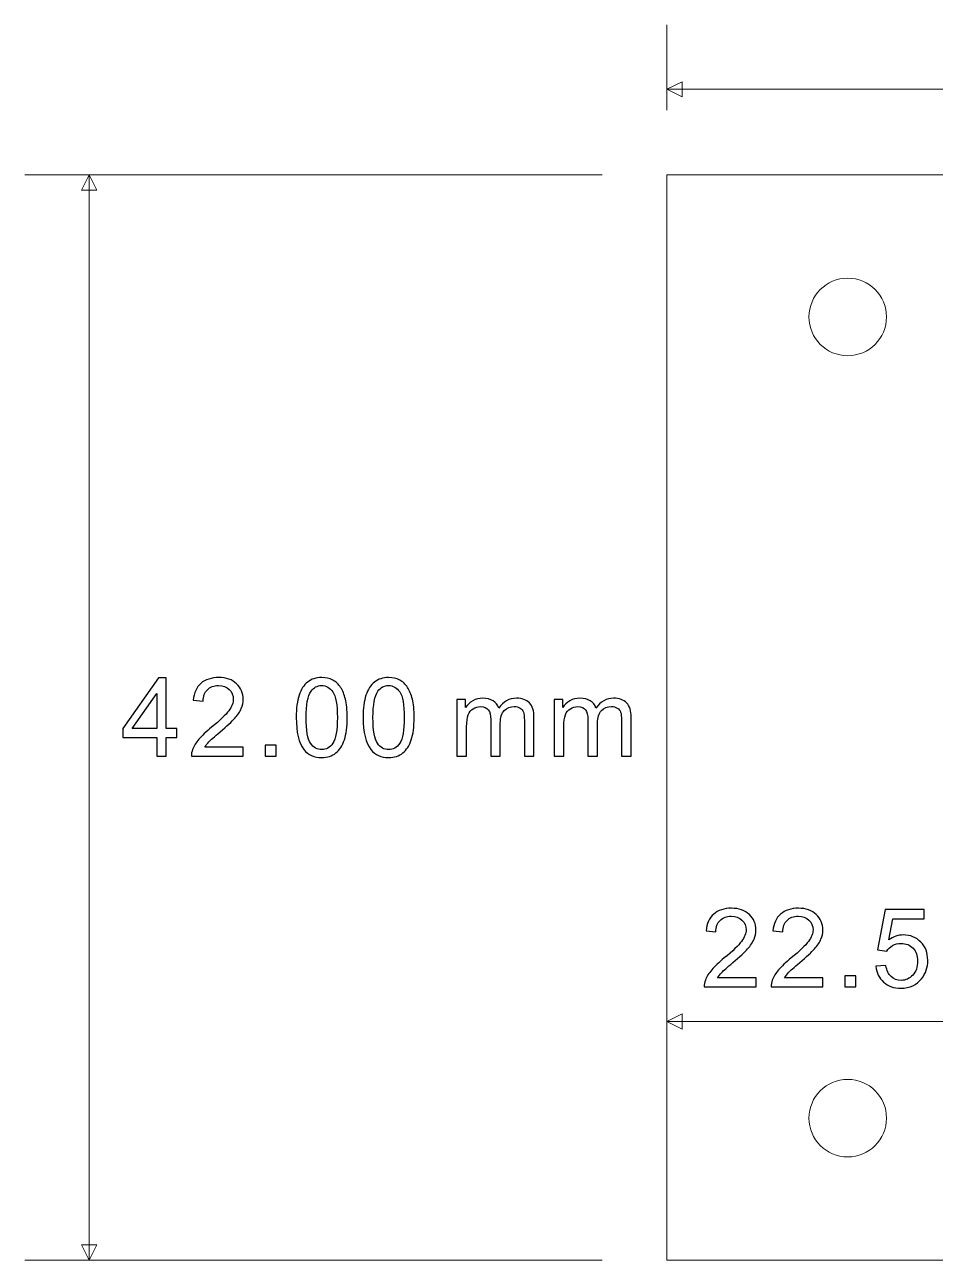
# Model space of a CAD drawing. Header units: millimetres. Extents: x -90 to 51, y -4 to 54.
# Drawn here: x -89.59 to -54.35, y -4.26 to 43.55 of the extents above; entities that cross this region are included whole.
import ezdxf
from ezdxf.lldxf.tags import DXFTag

# ---------------------------------------------------------------- set-up
doc = ezdxf.new("R2010")
doc.units = ezdxf.units.MM
doc.header["$MEASUREMENT"] = 0
doc.layers.add('layer 1', color=7, linetype='Continuous')
tags = doc.linetypes.add('New Line13', pattern=[0.6, 0.1, -0.5]).pattern_tags.tags
tags[6:7] = [DXFTag(74, 4), DXFTag(75, 0), DXFTag(340, '0'), DXFTag(46, 1.0), DXFTag(50, 0.0), DXFTag(44, 0.0), DXFTag(45, 0.0)]
tags[4:5] = [DXFTag(74, 4), DXFTag(75, 0), DXFTag(340, '0'), DXFTag(46, 1.0), DXFTag(50, 0.0), DXFTag(44, 0.0), DXFTag(45, 0.0)]
tags = doc.linetypes.add('New Line14', pattern=[0.6, 0.1, -0.5]).pattern_tags.tags
tags[6:7] = [DXFTag(74, 4), DXFTag(75, 0), DXFTag(340, '0'), DXFTag(46, 1.0), DXFTag(50, 0.0), DXFTag(44, 0.0), DXFTag(45, 0.0)]
tags[4:5] = [DXFTag(74, 4), DXFTag(75, 0), DXFTag(340, '0'), DXFTag(46, 1.0), DXFTag(50, 0.0), DXFTag(44, 0.0), DXFTag(45, 0.0)]
tags = doc.linetypes.add('New Line15', pattern=[0.6, 0.1, -0.5]).pattern_tags.tags
tags[6:7] = [DXFTag(74, 4), DXFTag(75, 0), DXFTag(340, '0'), DXFTag(46, 1.0), DXFTag(50, 0.0), DXFTag(44, 0.0), DXFTag(45, 0.0)]
tags[4:5] = [DXFTag(74, 4), DXFTag(75, 0), DXFTag(340, '0'), DXFTag(46, 1.0), DXFTag(50, 0.0), DXFTag(44, 0.0), DXFTag(45, 0.0)]
tags = doc.linetypes.add('New Line22', pattern=[0.6, 0.1, -0.5]).pattern_tags.tags
tags[6:7] = [DXFTag(74, 4), DXFTag(75, 0), DXFTag(340, '0'), DXFTag(46, 1.0), DXFTag(50, 0.0), DXFTag(44, 0.0), DXFTag(45, 0.0)]
tags[4:5] = [DXFTag(74, 4), DXFTag(75, 0), DXFTag(340, '0'), DXFTag(46, 1.0), DXFTag(50, 0.0), DXFTag(44, 0.0), DXFTag(45, 0.0)]
tags = doc.linetypes.add('New Line24', pattern=[0.6, 0.1, -0.5]).pattern_tags.tags
tags[6:7] = [DXFTag(74, 4), DXFTag(75, 0), DXFTag(340, '0'), DXFTag(46, 1.0), DXFTag(50, 0.0), DXFTag(44, 0.0), DXFTag(45, 0.0)]
tags[4:5] = [DXFTag(74, 4), DXFTag(75, 0), DXFTag(340, '0'), DXFTag(46, 1.0), DXFTag(50, 0.0), DXFTag(44, 0.0), DXFTag(45, 0.0)]
tags = doc.linetypes.add('New Line26', pattern=[0.6, 0.1, -0.5]).pattern_tags.tags
tags[6:7] = [DXFTag(74, 4), DXFTag(75, 0), DXFTag(340, '0'), DXFTag(46, 1.0), DXFTag(50, 0.0), DXFTag(44, 0.0), DXFTag(45, 0.0)]
tags[4:5] = [DXFTag(74, 4), DXFTag(75, 0), DXFTag(340, '0'), DXFTag(46, 1.0), DXFTag(50, 0.0), DXFTag(44, 0.0), DXFTag(45, 0.0)]
tags = doc.linetypes.add('New Line27', pattern=[0.6, 0.1, -0.5]).pattern_tags.tags
tags[6:7] = [DXFTag(74, 4), DXFTag(75, 0), DXFTag(340, '0'), DXFTag(46, 1.0), DXFTag(50, 0.0), DXFTag(44, 0.0), DXFTag(45, 0.0)]
tags[4:5] = [DXFTag(74, 4), DXFTag(75, 0), DXFTag(340, '0'), DXFTag(46, 1.0), DXFTag(50, 0.0), DXFTag(44, 0.0), DXFTag(45, 0.0)]

msp = doc.modelspace()

# ---------------------------------------------------------------- linework, layer by layer
at = {"layer": 'layer 1', "color": 250, "lineweight": 9}
msp.add_lwpolyline([(-64.7377, -4.2562), (-19.7377, -4.2562), (-19.7377, 37.7438), (-64.7377, 37.7438), (-64.7377, -4.2562)], close=True, dxfattribs=at)
for centre in [(-57.7377, 32.2438), (-57.7377, 1.2438)]:
    msp.add_ellipse(centre, major_axis=(0, 1.5), ratio=1, dxfattribs=at)
at = {"layer": 'layer 1', "color": 155, "linetype": 'New Line26', "lineweight": 9}
msp.add_open_spline([(-64.7377, 40.2438), (-64.7377, 40.2438), (-64.7377, 43.5512), (-64.7377, 43.5512)], degree=3, dxfattribs=at)
at = {"layer": 'layer 1', "color": 155, "lineweight": 9}
for points in [[(-64.7377, 41.0512), (-64.7377, 41.0512), (-64.1452, 41.3473), (-64.1452, 41.3473), (-64.1452, 41.3473), (-64.1452, 41.3473), (-64.1452, 40.7548), (-64.1452, 40.7548), (-64.1452, 40.7548), (-64.1452, 40.7548), (-64.7377, 41.0512), (-64.7377, 41.0512)], [(-87.0907, 37.7438), (-87.0907, 37.7438), (-86.7945, 37.1513), (-86.7945, 37.1513), (-86.7945, 37.1513), (-86.7945, 37.1513), (-87.387, 37.1513), (-87.387, 37.1513), (-87.387, 37.1513), (-87.387, 37.1513), (-87.0907, 37.7438), (-87.0907, 37.7438)], [(-64.7377, 4.9796), (-64.7377, 4.9796), (-64.1452, 4.6834), (-64.1452, 4.6834), (-64.1452, 4.6834), (-64.1452, 4.6834), (-64.1452, 5.2759), (-64.1452, 5.2759), (-64.1452, 5.2759), (-64.1452, 5.2759), (-64.7377, 4.9796), (-64.7377, 4.9796)], [(-87.0907, -4.2562), (-87.0907, -4.2562), (-86.7945, -3.6637), (-86.7945, -3.6637), (-86.7945, -3.6637), (-86.7945, -3.6637), (-87.387, -3.6637), (-87.387, -3.6637), (-87.387, -3.6637), (-87.387, -3.6637), (-87.0907, -4.2562), (-87.0907, -4.2562)]]:
    msp.add_open_spline(points, degree=3, knots=[0, 0, 0, 0, 0.25, 0.25, 0.25, 0.25, 0.5, 0.5, 0.5, 0.5, 1, 1, 1, 1], dxfattribs=at)
at = {"layer": 'layer 1', "color": 155, "linetype": 'New Line27', "lineweight": 9}
msp.add_open_spline([(-64.7377, 41.0512), (-64.7377, 41.0512), (-19.7377, 41.0512), (-19.7377, 41.0512)], degree=3, dxfattribs=at)
at = {"layer": 'layer 1', "color": 155, "linetype": 'New Line14', "lineweight": 9}
msp.add_open_spline([(-67.2377, 37.7438), (-67.2377, 37.7438), (-89.5907, 37.7438), (-89.5907, 37.7438)], degree=3, dxfattribs=at)
at = {"layer": 'layer 1', "color": 155, "linetype": 'New Line15', "lineweight": 9}
msp.add_open_spline([(-87.0907, 37.7438), (-87.0907, 37.7438), (-87.0907, -4.2562), (-87.0907, -4.2562)], degree=3, dxfattribs=at)
at = {"layer": 'layer 1', "color": 155}
for points, knots in [([(-84.4827, 15.2474), (-84.4827, 15.2474), (-84.4827, 15.9713), (-84.4827, 15.9713), (-84.4827, 15.9713), (-84.4827, 15.9713), (-85.7993, 15.9713), (-85.7993, 15.9713), (-85.7993, 15.9713), (-85.7993, 15.9713), (-85.7993, 16.3142), (-85.7993, 16.3142), (-85.7993, 16.3142), (-85.7993, 16.3142), (-84.415, 18.2784), (-84.415, 18.2784), (-84.415, 18.2784), (-84.415, 18.2784), (-84.1102, 18.2784), (-84.1102, 18.2784), (-84.1102, 18.2784), (-84.1102, 18.2784), (-84.1102, 16.3142), (-84.1102, 16.3142), (-84.1102, 16.3142), (-84.1102, 16.3142), (-83.6996, 16.3142), (-83.6996, 16.3142), (-83.6996, 16.3142), (-83.6996, 16.3142), (-83.6996, 15.9713), (-83.6996, 15.9713), (-83.6996, 15.9713), (-83.6996, 15.9713), (-84.1102, 15.9713), (-84.1102, 15.9713), (-84.1102, 15.9713), (-84.1102, 15.9713), (-84.1102, 15.2474), (-84.1102, 15.2474), (-84.1102, 15.2474), (-84.1102, 15.2474), (-84.4827, 15.2474), (-84.4827, 15.2474)], [0, 0, 0, 0, 0.0833333, 0.0833333, 0.0833333, 0.0833333, 0.1666667, 0.1666667, 0.1666667, 0.1666667, 0.25, 0.25, 0.25, 0.25, 0.3333333, 0.3333333, 0.3333333, 0.3333333, 0.4166667, 0.4166667, 0.4166667, 0.4166667, 0.5, 0.5, 0.5, 0.5, 0.5833333, 0.5833333, 0.5833333, 0.5833333, 0.6666667, 0.6666667, 0.6666667, 0.6666667, 0.75, 0.75, 0.75, 0.75, 0.8333333, 0.8333333, 0.8333333, 0.8333333, 1, 1, 1, 1]), ([(-81.1312, 15.603), (-81.1312, 15.603), (-81.1312, 15.2474), (-81.1312, 15.2474), (-81.1312, 15.2474), (-81.1312, 15.2474), (-83.1377, 15.2474), (-83.1377, 15.2474), (-83.1377, 15.2474), (-83.1406, 15.337), (-83.1257, 15.4231), (-83.094, 15.5063), (-83.094, 15.5063), (-83.0425, 15.6425), (-82.9599, 15.7773), (-82.8463, 15.9092), (-82.8463, 15.9092), (-82.7327, 16.0411), (-82.5705, 16.1935), (-82.3595, 16.3664), (-82.3595, 16.3664), (-82.0314, 16.6366), (-81.8085, 16.8504), (-81.6921, 17.0085), (-81.6921, 17.0085), (-81.5749, 17.1665), (-81.5164, 17.3161), (-81.5164, 17.4572), (-81.5164, 17.4572), (-81.5164, 17.6046), (-81.5693, 17.7288), (-81.6751, 17.8304), (-81.6751, 17.8304), (-81.781, 17.9313), (-81.9192, 17.9821), (-82.0893, 17.9821), (-82.0893, 17.9821), (-82.2692, 17.9821), (-82.4131, 17.9285), (-82.5211, 17.8212), (-82.5211, 17.8212), (-82.629, 17.7147), (-82.6834, 17.5665), (-82.6848, 17.3767), (-82.6848, 17.3767), (-82.6848, 17.3767), (-83.0658, 17.4148), (-83.0658, 17.4148), (-83.0658, 17.4148), (-83.0397, 17.6999), (-82.9409, 17.9172), (-82.7701, 18.0668), (-82.7701, 18.0668), (-82.5987, 18.2164), (-82.3694, 18.2911), (-82.0808, 18.2911), (-82.0808, 18.2911), (-81.7901, 18.2911), (-81.5594, 18.2107), (-81.3901, 18.0491), (-81.3901, 18.0491), (-81.22, 17.8876), (-81.1354, 17.6872), (-81.1354, 17.4487), (-81.1354, 17.4487), (-81.1354, 17.3274), (-81.1601, 17.2081), (-81.2102, 17.091), (-81.2102, 17.091), (-81.2596, 16.9732), (-81.3421, 16.8497), (-81.4571, 16.7199), (-81.4571, 16.7199), (-81.5728, 16.5908), (-81.764, 16.4123), (-82.0307, 16.1865), (-82.0307, 16.1865), (-82.2544, 15.9988), (-82.3983, 15.8718), (-82.4618, 15.8048), (-82.4618, 15.8048), (-82.5253, 15.7378), (-82.5775, 15.6707), (-82.6192, 15.603), (-82.6192, 15.603), (-82.6192, 15.603), (-81.1312, 15.603), (-81.1312, 15.603)], [0, 0, 0, 0, 0.0434783, 0.0434783, 0.0434783, 0.0434783, 0.0869565, 0.0869565, 0.0869565, 0.0869565, 0.1304348, 0.1304348, 0.1304348, 0.1304348, 0.173913, 0.173913, 0.173913, 0.173913, 0.2173913, 0.2173913, 0.2173913, 0.2173913, 0.2608696, 0.2608696, 0.2608696, 0.2608696, 0.3043478, 0.3043478, 0.3043478, 0.3043478, 0.3478261, 0.3478261, 0.3478261, 0.3478261, 0.3913043, 0.3913043, 0.3913043, 0.3913043, 0.4347826, 0.4347826, 0.4347826, 0.4347826, 0.4782609, 0.4782609, 0.4782609, 0.4782609, 0.5217391, 0.5217391, 0.5217391, 0.5217391, 0.5652174, 0.5652174, 0.5652174, 0.5652174, 0.6086957, 0.6086957, 0.6086957, 0.6086957, 0.6521739, 0.6521739, 0.6521739, 0.6521739, 0.6956522, 0.6956522, 0.6956522, 0.6956522, 0.7391304, 0.7391304, 0.7391304, 0.7391304, 0.7826087, 0.7826087, 0.7826087, 0.7826087, 0.826087, 0.826087, 0.826087, 0.826087, 0.8695652, 0.8695652, 0.8695652, 0.8695652, 0.9130435, 0.9130435, 0.9130435, 0.9130435, 1, 1, 1, 1]), ([(-79.0817, 16.7432), (-79.0817, 17.1009), (-79.045, 17.3902), (-78.9716, 17.6089), (-78.9716, 17.6089), (-78.8976, 17.8283), (-78.7882, 17.9969), (-78.6428, 18.1148), (-78.6428, 18.1148), (-78.4982, 18.2326), (-78.3155, 18.2911), (-78.0953, 18.2911), (-78.0953, 18.2911), (-77.9331, 18.2911), (-77.7905, 18.2587), (-77.6671, 18.1931), (-77.6671, 18.1931), (-77.5443, 18.1275), (-77.4427, 18.0329), (-77.3637, 17.9094), (-77.3637, 17.9094), (-77.2847, 17.7867), (-77.2226, 17.6364), (-77.1774, 17.4593), (-77.1774, 17.4593), (-77.1316, 17.2822), (-77.109, 17.043), (-77.109, 16.7432), (-77.109, 16.7432), (-77.109, 16.3876), (-77.1457, 16.0997), (-77.2183, 15.881), (-77.2183, 15.881), (-77.291, 15.6616), (-77.4004, 15.4929), (-77.5457, 15.3744), (-77.5457, 15.3744), (-77.6904, 15.2559), (-77.8738, 15.1966), (-78.0953, 15.1966), (-78.0953, 15.1966), (-78.3867, 15.1966), (-78.616, 15.3003), (-78.7825, 15.5085), (-78.7825, 15.5085), (-78.9822, 15.7625), (-79.0817, 16.1738), (-79.0817, 16.7432)], [0, 0, 0, 0, 0.0769231, 0.0769231, 0.0769231, 0.0769231, 0.1538462, 0.1538462, 0.1538462, 0.1538462, 0.2307692, 0.2307692, 0.2307692, 0.2307692, 0.3076923, 0.3076923, 0.3076923, 0.3076923, 0.3846154, 0.3846154, 0.3846154, 0.3846154, 0.4615385, 0.4615385, 0.4615385, 0.4615385, 0.5384615, 0.5384615, 0.5384615, 0.5384615, 0.6153846, 0.6153846, 0.6153846, 0.6153846, 0.6923077, 0.6923077, 0.6923077, 0.6923077, 0.7692308, 0.7692308, 0.7692308, 0.7692308, 0.8461538, 0.8461538, 0.8461538, 0.8461538, 1, 1, 1, 1]), ([(-76.4921, 16.7432), (-76.4921, 17.1009), (-76.4554, 17.3902), (-76.382, 17.6089), (-76.382, 17.6089), (-76.308, 17.8283), (-76.1986, 17.9969), (-76.0532, 18.1148), (-76.0532, 18.1148), (-75.9086, 18.2326), (-75.7259, 18.2911), (-75.5057, 18.2911), (-75.5057, 18.2911), (-75.3435, 18.2911), (-75.2009, 18.2587), (-75.0775, 18.1931), (-75.0775, 18.1931), (-74.9547, 18.1275), (-74.8531, 18.0329), (-74.7741, 17.9094), (-74.7741, 17.9094), (-74.6951, 17.7867), (-74.633, 17.6364), (-74.5878, 17.4593), (-74.5878, 17.4593), (-74.542, 17.2822), (-74.5194, 17.043), (-74.5194, 16.7432), (-74.5194, 16.7432), (-74.5194, 16.3876), (-74.5561, 16.0997), (-74.6287, 15.881), (-74.6287, 15.881), (-74.7014, 15.6616), (-74.8108, 15.4929), (-74.9561, 15.3744), (-74.9561, 15.3744), (-75.1008, 15.2559), (-75.2842, 15.1966), (-75.5057, 15.1966), (-75.5057, 15.1966), (-75.7971, 15.1966), (-76.0264, 15.3003), (-76.1929, 15.5085), (-76.1929, 15.5085), (-76.3926, 15.7625), (-76.4921, 16.1738), (-76.4921, 16.7432)], [0, 0, 0, 0, 0.0769231, 0.0769231, 0.0769231, 0.0769231, 0.1538462, 0.1538462, 0.1538462, 0.1538462, 0.2307692, 0.2307692, 0.2307692, 0.2307692, 0.3076923, 0.3076923, 0.3076923, 0.3076923, 0.3846154, 0.3846154, 0.3846154, 0.3846154, 0.4615385, 0.4615385, 0.4615385, 0.4615385, 0.5384615, 0.5384615, 0.5384615, 0.5384615, 0.6153846, 0.6153846, 0.6153846, 0.6153846, 0.6923077, 0.6923077, 0.6923077, 0.6923077, 0.7692308, 0.7692308, 0.7692308, 0.7692308, 0.8461538, 0.8461538, 0.8461538, 0.8461538, 1, 1, 1, 1]), ([(-78.7007, 16.7418), (-78.7007, 16.2429), (-78.6428, 15.9113), (-78.5264, 15.7476), (-78.5264, 15.7476), (-78.41, 15.5832), (-78.2661, 15.5014), (-78.0953, 15.5014), (-78.0953, 15.5014), (-77.9246, 15.5014), (-77.7807, 15.5839), (-77.6643, 15.7483), (-77.6643, 15.7483), (-77.5478, 15.9134), (-77.49, 16.2443), (-77.49, 16.7418), (-77.49, 16.7418), (-77.49, 17.2406), (-77.5478, 17.5722), (-77.6643, 17.7359), (-77.6643, 17.7359), (-77.78, 17.9003), (-77.9253, 17.9821), (-78.0996, 17.9821), (-78.0996, 17.9821), (-78.2703, 17.9821), (-78.4072, 17.9094), (-78.5095, 17.7648), (-78.5095, 17.7648), (-78.6372, 17.5807), (-78.7007, 17.2392), (-78.7007, 16.7418)], [0, 0, 0, 0, 0.1111111, 0.1111111, 0.1111111, 0.1111111, 0.2222222, 0.2222222, 0.2222222, 0.2222222, 0.3333333, 0.3333333, 0.3333333, 0.3333333, 0.4444444, 0.4444444, 0.4444444, 0.4444444, 0.5555556, 0.5555556, 0.5555556, 0.5555556, 0.6666667, 0.6666667, 0.6666667, 0.6666667, 0.7777778, 0.7777778, 0.7777778, 0.7777778, 1, 1, 1, 1]), ([(-76.1111, 16.7418), (-76.1111, 16.2429), (-76.0532, 15.9113), (-75.9368, 15.7476), (-75.9368, 15.7476), (-75.8204, 15.5832), (-75.6765, 15.5014), (-75.5057, 15.5014), (-75.5057, 15.5014), (-75.335, 15.5014), (-75.1911, 15.5839), (-75.0747, 15.7483), (-75.0747, 15.7483), (-74.9582, 15.9134), (-74.9004, 16.2443), (-74.9004, 16.7418), (-74.9004, 16.7418), (-74.9004, 17.2406), (-74.9582, 17.5722), (-75.0747, 17.7359), (-75.0747, 17.7359), (-75.1904, 17.9003), (-75.3357, 17.9821), (-75.51, 17.9821), (-75.51, 17.9821), (-75.6807, 17.9821), (-75.8176, 17.9094), (-75.9199, 17.7648), (-75.9199, 17.7648), (-76.0476, 17.5807), (-76.1111, 17.2392), (-76.1111, 16.7418)], [0, 0, 0, 0, 0.1111111, 0.1111111, 0.1111111, 0.1111111, 0.2222222, 0.2222222, 0.2222222, 0.2222222, 0.3333333, 0.3333333, 0.3333333, 0.3333333, 0.4444444, 0.4444444, 0.4444444, 0.4444444, 0.5555556, 0.5555556, 0.5555556, 0.5555556, 0.6666667, 0.6666667, 0.6666667, 0.6666667, 0.7777778, 0.7777778, 0.7777778, 0.7777778, 1, 1, 1, 1]), ([(-84.4827, 16.3142), (-84.4827, 16.3142), (-84.4827, 17.678), (-84.4827, 17.678), (-84.4827, 17.678), (-84.4827, 17.678), (-85.4331, 16.3142), (-85.4331, 16.3142), (-85.4331, 16.3142), (-85.4331, 16.3142), (-84.4827, 16.3142), (-84.4827, 16.3142)], [0, 0, 0, 0, 0.25, 0.25, 0.25, 0.25, 0.5, 0.5, 0.5, 0.5, 1, 1, 1, 1]), ([(-72.8599, 15.2474), (-72.8599, 15.2474), (-72.8599, 17.4445), (-72.8599, 17.4445), (-72.8599, 17.4445), (-72.8599, 17.4445), (-72.5255, 17.4445), (-72.5255, 17.4445), (-72.5255, 17.4445), (-72.5255, 17.4445), (-72.5255, 17.134), (-72.5255, 17.134), (-72.5255, 17.134), (-72.457, 17.2413), (-72.3653, 17.3281), (-72.251, 17.393), (-72.251, 17.393), (-72.1367, 17.4586), (-72.0069, 17.491), (-71.8608, 17.491), (-71.8608, 17.491), (-71.6986, 17.491), (-71.5652, 17.4572), (-71.4615, 17.3902), (-71.4615, 17.3902), (-71.3578, 17.3224), (-71.2844, 17.2286), (-71.2421, 17.1072), (-71.2421, 17.1072), (-71.0671, 17.3633), (-70.8406, 17.491), (-70.5612, 17.491), (-70.5612, 17.491), (-70.3425, 17.491), (-70.1739, 17.4311), (-70.0568, 17.3104), (-70.0568, 17.3104), (-69.9389, 17.1898), (-69.8797, 17.0042), (-69.8797, 16.7537), (-69.8797, 16.7537), (-69.8797, 16.7537), (-69.8797, 15.2474), (-69.8797, 15.2474), (-69.8797, 15.2474), (-69.8797, 15.2474), (-70.2522, 15.2474), (-70.2522, 15.2474), (-70.2522, 15.2474), (-70.2522, 15.2474), (-70.2522, 16.6303), (-70.2522, 16.6303), (-70.2522, 16.6303), (-70.2522, 16.7784), (-70.2649, 16.8857), (-70.2889, 16.9513), (-70.2889, 16.9513), (-70.3129, 17.0169), (-70.3566, 17.0691), (-70.4208, 17.1093), (-70.4208, 17.1093), (-70.4843, 17.1496), (-70.5591, 17.1693), (-70.6445, 17.1693), (-70.6445, 17.1693), (-70.7997, 17.1693), (-70.9281, 17.1178), (-71.0304, 17.0155), (-71.0304, 17.0155), (-71.1327, 16.9125), (-71.1835, 16.7481), (-71.1835, 16.5223), (-71.1835, 16.5223), (-71.1835, 16.5223), (-71.1835, 15.2474), (-71.1835, 15.2474), (-71.1835, 15.2474), (-71.1835, 15.2474), (-71.556, 15.2474), (-71.556, 15.2474), (-71.556, 15.2474), (-71.556, 15.2474), (-71.556, 16.6733), (-71.556, 16.6733), (-71.556, 16.6733), (-71.556, 16.8384), (-71.5864, 16.9626), (-71.6471, 17.0451), (-71.6471, 17.0451), (-71.7077, 17.1277), (-71.8072, 17.1693), (-71.9448, 17.1693), (-71.9448, 17.1693), (-72.0492, 17.1693), (-72.1459, 17.1418), (-72.2348, 17.0868), (-72.2348, 17.0868), (-72.3237, 17.0317), (-72.3879, 16.9513), (-72.4281, 16.8448), (-72.4281, 16.8448), (-72.4676, 16.7389), (-72.4874, 16.5858), (-72.4874, 16.3862), (-72.4874, 16.3862), (-72.4874, 16.3862), (-72.4874, 15.2474), (-72.4874, 15.2474), (-72.4874, 15.2474), (-72.4874, 15.2474), (-72.8599, 15.2474), (-72.8599, 15.2474)], [0, 0, 0, 0, 0.0344828, 0.0344828, 0.0344828, 0.0344828, 0.0689655, 0.0689655, 0.0689655, 0.0689655, 0.1034483, 0.1034483, 0.1034483, 0.1034483, 0.137931, 0.137931, 0.137931, 0.137931, 0.1724138, 0.1724138, 0.1724138, 0.1724138, 0.2068966, 0.2068966, 0.2068966, 0.2068966, 0.2413793, 0.2413793, 0.2413793, 0.2413793, 0.2758621, 0.2758621, 0.2758621, 0.2758621, 0.3103448, 0.3103448, 0.3103448, 0.3103448, 0.3448276, 0.3448276, 0.3448276, 0.3448276, 0.3793103, 0.3793103, 0.3793103, 0.3793103, 0.4137931, 0.4137931, 0.4137931, 0.4137931, 0.4482759, 0.4482759, 0.4482759, 0.4482759, 0.4827586, 0.4827586, 0.4827586, 0.4827586, 0.5172414, 0.5172414, 0.5172414, 0.5172414, 0.5517241, 0.5517241, 0.5517241, 0.5517241, 0.5862069, 0.5862069, 0.5862069, 0.5862069, 0.6206897, 0.6206897, 0.6206897, 0.6206897, 0.6551724, 0.6551724, 0.6551724, 0.6551724, 0.6896552, 0.6896552, 0.6896552, 0.6896552, 0.7241379, 0.7241379, 0.7241379, 0.7241379, 0.7586207, 0.7586207, 0.7586207, 0.7586207, 0.7931034, 0.7931034, 0.7931034, 0.7931034, 0.8275862, 0.8275862, 0.8275862, 0.8275862, 0.862069, 0.862069, 0.862069, 0.862069, 0.8965517, 0.8965517, 0.8965517, 0.8965517, 0.9310345, 0.9310345, 0.9310345, 0.9310345, 1, 1, 1, 1]), ([(-69.0984, 15.2474), (-69.0984, 15.2474), (-69.0984, 17.4445), (-69.0984, 17.4445), (-69.0984, 17.4445), (-69.0984, 17.4445), (-68.764, 17.4445), (-68.764, 17.4445), (-68.764, 17.4445), (-68.764, 17.4445), (-68.764, 17.134), (-68.764, 17.134), (-68.764, 17.134), (-68.6955, 17.2413), (-68.6038, 17.3281), (-68.4895, 17.393), (-68.4895, 17.393), (-68.3752, 17.4586), (-68.2454, 17.491), (-68.0993, 17.491), (-68.0993, 17.491), (-67.9371, 17.491), (-67.8037, 17.4572), (-67.7, 17.3902), (-67.7, 17.3902), (-67.5963, 17.3224), (-67.5229, 17.2286), (-67.4806, 17.1072), (-67.4806, 17.1072), (-67.3056, 17.3633), (-67.0791, 17.491), (-66.7997, 17.491), (-66.7997, 17.491), (-66.581, 17.491), (-66.4124, 17.4311), (-66.2953, 17.3104), (-66.2953, 17.3104), (-66.1774, 17.1898), (-66.1182, 17.0042), (-66.1182, 16.7537), (-66.1182, 16.7537), (-66.1182, 16.7537), (-66.1182, 15.2474), (-66.1182, 15.2474), (-66.1182, 15.2474), (-66.1182, 15.2474), (-66.4907, 15.2474), (-66.4907, 15.2474), (-66.4907, 15.2474), (-66.4907, 15.2474), (-66.4907, 16.6303), (-66.4907, 16.6303), (-66.4907, 16.6303), (-66.4907, 16.7784), (-66.5034, 16.8857), (-66.5274, 16.9513), (-66.5274, 16.9513), (-66.5514, 17.0169), (-66.5951, 17.0691), (-66.6593, 17.1093), (-66.6593, 17.1093), (-66.7228, 17.1496), (-66.7976, 17.1693), (-66.883, 17.1693), (-66.883, 17.1693), (-67.0382, 17.1693), (-67.1666, 17.1178), (-67.2689, 17.0155), (-67.2689, 17.0155), (-67.3712, 16.9125), (-67.422, 16.7481), (-67.422, 16.5223), (-67.422, 16.5223), (-67.422, 16.5223), (-67.422, 15.2474), (-67.422, 15.2474), (-67.422, 15.2474), (-67.422, 15.2474), (-67.7945, 15.2474), (-67.7945, 15.2474), (-67.7945, 15.2474), (-67.7945, 15.2474), (-67.7945, 16.6733), (-67.7945, 16.6733), (-67.7945, 16.6733), (-67.7945, 16.8384), (-67.8249, 16.9626), (-67.8856, 17.0451), (-67.8856, 17.0451), (-67.9462, 17.1277), (-68.0457, 17.1693), (-68.1833, 17.1693), (-68.1833, 17.1693), (-68.2877, 17.1693), (-68.3844, 17.1418), (-68.4733, 17.0868), (-68.4733, 17.0868), (-68.5622, 17.0317), (-68.6264, 16.9513), (-68.6666, 16.8448), (-68.6666, 16.8448), (-68.7061, 16.7389), (-68.7259, 16.5858), (-68.7259, 16.3862), (-68.7259, 16.3862), (-68.7259, 16.3862), (-68.7259, 15.2474), (-68.7259, 15.2474), (-68.7259, 15.2474), (-68.7259, 15.2474), (-69.0984, 15.2474), (-69.0984, 15.2474)], [0, 0, 0, 0, 0.0344828, 0.0344828, 0.0344828, 0.0344828, 0.0689655, 0.0689655, 0.0689655, 0.0689655, 0.1034483, 0.1034483, 0.1034483, 0.1034483, 0.137931, 0.137931, 0.137931, 0.137931, 0.1724138, 0.1724138, 0.1724138, 0.1724138, 0.2068966, 0.2068966, 0.2068966, 0.2068966, 0.2413793, 0.2413793, 0.2413793, 0.2413793, 0.2758621, 0.2758621, 0.2758621, 0.2758621, 0.3103448, 0.3103448, 0.3103448, 0.3103448, 0.3448276, 0.3448276, 0.3448276, 0.3448276, 0.3793103, 0.3793103, 0.3793103, 0.3793103, 0.4137931, 0.4137931, 0.4137931, 0.4137931, 0.4482759, 0.4482759, 0.4482759, 0.4482759, 0.4827586, 0.4827586, 0.4827586, 0.4827586, 0.5172414, 0.5172414, 0.5172414, 0.5172414, 0.5517241, 0.5517241, 0.5517241, 0.5517241, 0.5862069, 0.5862069, 0.5862069, 0.5862069, 0.6206897, 0.6206897, 0.6206897, 0.6206897, 0.6551724, 0.6551724, 0.6551724, 0.6551724, 0.6896552, 0.6896552, 0.6896552, 0.6896552, 0.7241379, 0.7241379, 0.7241379, 0.7241379, 0.7586207, 0.7586207, 0.7586207, 0.7586207, 0.7931034, 0.7931034, 0.7931034, 0.7931034, 0.8275862, 0.8275862, 0.8275862, 0.8275862, 0.862069, 0.862069, 0.862069, 0.862069, 0.8965517, 0.8965517, 0.8965517, 0.8965517, 0.9310345, 0.9310345, 0.9310345, 0.9310345, 1, 1, 1, 1]), ([(-80.2857, 15.2474), (-80.2857, 15.2474), (-80.2857, 15.6707), (-80.2857, 15.6707), (-80.2857, 15.6707), (-80.2857, 15.6707), (-79.8623, 15.6707), (-79.8623, 15.6707), (-79.8623, 15.6707), (-79.8623, 15.6707), (-79.8623, 15.2474), (-79.8623, 15.2474), (-79.8623, 15.2474), (-79.8623, 15.2474), (-80.2857, 15.2474), (-80.2857, 15.2474)], [0, 0, 0, 0, 0.2, 0.2, 0.2, 0.2, 0.4, 0.4, 0.4, 0.4, 0.6, 0.6, 0.6, 0.6, 1, 1, 1, 1]), ([(-61.2855, 6.6774), (-61.2855, 6.6774), (-61.2855, 6.3218), (-61.2855, 6.3218), (-61.2855, 6.3218), (-61.2855, 6.3218), (-63.292, 6.3218), (-63.292, 6.3218), (-63.292, 6.3218), (-63.2949, 6.4114), (-63.28, 6.4975), (-63.2483, 6.5807), (-63.2483, 6.5807), (-63.1968, 6.7169), (-63.1142, 6.8517), (-63.0006, 6.9836), (-63.0006, 6.9836), (-62.887, 7.1155), (-62.7248, 7.2679), (-62.5138, 7.4408), (-62.5138, 7.4408), (-62.1857, 7.711), (-61.9628, 7.9248), (-61.8464, 8.0829), (-61.8464, 8.0829), (-61.7292, 8.2409), (-61.6707, 8.3905), (-61.6707, 8.5316), (-61.6707, 8.5316), (-61.6707, 8.679), (-61.7236, 8.8032), (-61.8294, 8.9048), (-61.8294, 8.9048), (-61.9353, 9.0057), (-62.0735, 9.0565), (-62.2436, 9.0565), (-62.2436, 9.0565), (-62.4235, 9.0565), (-62.5674, 9.0029), (-62.6754, 8.8956), (-62.6754, 8.8956), (-62.7833, 8.7891), (-62.8377, 8.6409), (-62.8391, 8.4511), (-62.8391, 8.4511), (-62.8391, 8.4511), (-63.2201, 8.4892), (-63.2201, 8.4892), (-63.2201, 8.4892), (-63.194, 8.7743), (-63.0952, 8.9916), (-62.9244, 9.1412), (-62.9244, 9.1412), (-62.753, 9.2908), (-62.5237, 9.3655), (-62.2351, 9.3655), (-62.2351, 9.3655), (-61.9444, 9.3655), (-61.7137, 9.2851), (-61.5444, 9.1235), (-61.5444, 9.1235), (-61.3743, 8.962), (-61.2897, 8.7616), (-61.2897, 8.5231), (-61.2897, 8.5231), (-61.2897, 8.4018), (-61.3144, 8.2825), (-61.3645, 8.1654), (-61.3645, 8.1654), (-61.4139, 8.0476), (-61.4964, 7.9241), (-61.6114, 7.7943), (-61.6114, 7.7943), (-61.7271, 7.6652), (-61.9183, 7.4867), (-62.185, 7.2609), (-62.185, 7.2609), (-62.4087, 7.0732), (-62.5526, 6.9462), (-62.6161, 6.8792), (-62.6161, 6.8792), (-62.6796, 6.8122), (-62.7318, 6.7451), (-62.7735, 6.6774), (-62.7735, 6.6774), (-62.7735, 6.6774), (-61.2855, 6.6774), (-61.2855, 6.6774)], [0, 0, 0, 0, 0.0434783, 0.0434783, 0.0434783, 0.0434783, 0.0869565, 0.0869565, 0.0869565, 0.0869565, 0.1304348, 0.1304348, 0.1304348, 0.1304348, 0.173913, 0.173913, 0.173913, 0.173913, 0.2173913, 0.2173913, 0.2173913, 0.2173913, 0.2608696, 0.2608696, 0.2608696, 0.2608696, 0.3043478, 0.3043478, 0.3043478, 0.3043478, 0.3478261, 0.3478261, 0.3478261, 0.3478261, 0.3913043, 0.3913043, 0.3913043, 0.3913043, 0.4347826, 0.4347826, 0.4347826, 0.4347826, 0.4782609, 0.4782609, 0.4782609, 0.4782609, 0.5217391, 0.5217391, 0.5217391, 0.5217391, 0.5652174, 0.5652174, 0.5652174, 0.5652174, 0.6086957, 0.6086957, 0.6086957, 0.6086957, 0.6521739, 0.6521739, 0.6521739, 0.6521739, 0.6956522, 0.6956522, 0.6956522, 0.6956522, 0.7391304, 0.7391304, 0.7391304, 0.7391304, 0.7826087, 0.7826087, 0.7826087, 0.7826087, 0.826087, 0.826087, 0.826087, 0.826087, 0.8695652, 0.8695652, 0.8695652, 0.8695652, 0.9130435, 0.9130435, 0.9130435, 0.9130435, 1, 1, 1, 1]), ([(-58.6959, 6.6774), (-58.6959, 6.6774), (-58.6959, 6.3218), (-58.6959, 6.3218), (-58.6959, 6.3218), (-58.6959, 6.3218), (-60.7024, 6.3218), (-60.7024, 6.3218), (-60.7024, 6.3218), (-60.7053, 6.4114), (-60.6904, 6.4975), (-60.6587, 6.5807), (-60.6587, 6.5807), (-60.6072, 6.7169), (-60.5246, 6.8517), (-60.411, 6.9836), (-60.411, 6.9836), (-60.2974, 7.1155), (-60.1352, 7.2679), (-59.9242, 7.4408), (-59.9242, 7.4408), (-59.5961, 7.711), (-59.3732, 7.9248), (-59.2568, 8.0829), (-59.2568, 8.0829), (-59.1396, 8.2409), (-59.0811, 8.3905), (-59.0811, 8.5316), (-59.0811, 8.5316), (-59.0811, 8.679), (-59.134, 8.8032), (-59.2398, 8.9048), (-59.2398, 8.9048), (-59.3457, 9.0057), (-59.4839, 9.0565), (-59.654, 9.0565), (-59.654, 9.0565), (-59.8339, 9.0565), (-59.9778, 9.0029), (-60.0858, 8.8956), (-60.0858, 8.8956), (-60.1937, 8.7891), (-60.2481, 8.6409), (-60.2495, 8.4511), (-60.2495, 8.4511), (-60.2495, 8.4511), (-60.6305, 8.4892), (-60.6305, 8.4892), (-60.6305, 8.4892), (-60.6044, 8.7743), (-60.5056, 8.9916), (-60.3348, 9.1412), (-60.3348, 9.1412), (-60.1634, 9.2908), (-59.9341, 9.3655), (-59.6455, 9.3655), (-59.6455, 9.3655), (-59.3548, 9.3655), (-59.1241, 9.2851), (-58.9548, 9.1235), (-58.9548, 9.1235), (-58.7847, 8.962), (-58.7001, 8.7616), (-58.7001, 8.5231), (-58.7001, 8.5231), (-58.7001, 8.4018), (-58.7248, 8.2825), (-58.7749, 8.1654), (-58.7749, 8.1654), (-58.8243, 8.0476), (-58.9068, 7.9241), (-59.0218, 7.7943), (-59.0218, 7.7943), (-59.1375, 7.6652), (-59.3287, 7.4867), (-59.5954, 7.2609), (-59.5954, 7.2609), (-59.8191, 7.0732), (-59.963, 6.9462), (-60.0265, 6.8792), (-60.0265, 6.8792), (-60.09, 6.8122), (-60.1422, 6.7451), (-60.1839, 6.6774), (-60.1839, 6.6774), (-60.1839, 6.6774), (-58.6959, 6.6774), (-58.6959, 6.6774)], [0, 0, 0, 0, 0.0434783, 0.0434783, 0.0434783, 0.0434783, 0.0869565, 0.0869565, 0.0869565, 0.0869565, 0.1304348, 0.1304348, 0.1304348, 0.1304348, 0.173913, 0.173913, 0.173913, 0.173913, 0.2173913, 0.2173913, 0.2173913, 0.2173913, 0.2608696, 0.2608696, 0.2608696, 0.2608696, 0.3043478, 0.3043478, 0.3043478, 0.3043478, 0.3478261, 0.3478261, 0.3478261, 0.3478261, 0.3913043, 0.3913043, 0.3913043, 0.3913043, 0.4347826, 0.4347826, 0.4347826, 0.4347826, 0.4782609, 0.4782609, 0.4782609, 0.4782609, 0.5217391, 0.5217391, 0.5217391, 0.5217391, 0.5652174, 0.5652174, 0.5652174, 0.5652174, 0.6086957, 0.6086957, 0.6086957, 0.6086957, 0.6521739, 0.6521739, 0.6521739, 0.6521739, 0.6956522, 0.6956522, 0.6956522, 0.6956522, 0.7391304, 0.7391304, 0.7391304, 0.7391304, 0.7826087, 0.7826087, 0.7826087, 0.7826087, 0.826087, 0.826087, 0.826087, 0.826087, 0.8695652, 0.8695652, 0.8695652, 0.8695652, 0.9130435, 0.9130435, 0.9130435, 0.9130435, 1, 1, 1, 1]), ([(-56.6464, 7.1177), (-56.6464, 7.1177), (-56.2569, 7.1473), (-56.2569, 7.1473), (-56.2569, 7.1473), (-56.228, 6.9575), (-56.161, 6.815), (-56.0566, 6.719), (-56.0566, 6.719), (-55.9521, 6.6238), (-55.8244, 6.5758), (-55.6742, 6.5758), (-55.6742, 6.5758), (-55.4928, 6.5758), (-55.3411, 6.6435), (-55.2177, 6.7783), (-55.2177, 6.7783), (-55.0949, 6.9138), (-55.0335, 7.093), (-55.0335, 7.3159), (-55.0335, 7.3159), (-55.0335, 7.5283), (-55.0921, 7.6955), (-55.2099, 7.8183), (-55.2099, 7.8183), (-55.3277, 7.941), (-55.4837, 8.0024), (-55.6777, 8.0024), (-55.6777, 8.0024), (-55.7983, 8.0024), (-55.9063, 7.9749), (-56.0022, 7.9199), (-56.0022, 7.9199), (-56.0975, 7.8648), (-56.1723, 7.7936), (-56.2273, 7.7061), (-56.2273, 7.7061), (-56.2273, 7.7061), (-56.5787, 7.7569), (-56.5787, 7.7569), (-56.5787, 7.7569), (-56.5787, 7.7569), (-56.2866, 9.3147), (-56.2866, 9.3147), (-56.2866, 9.3147), (-56.2866, 9.3147), (-54.7837, 9.3147), (-54.7837, 9.3147), (-54.7837, 9.3147), (-54.7837, 9.3147), (-54.7837, 8.9591), (-54.7837, 8.9591), (-54.7837, 8.9591), (-54.7837, 8.9591), (-55.9895, 8.9591), (-55.9895, 8.9591), (-55.9895, 8.9591), (-55.9895, 8.9591), (-56.1511, 8.1414), (-56.1511, 8.1414), (-56.1511, 8.1414), (-55.9698, 8.2691), (-55.7793, 8.3326), (-55.5803, 8.3326), (-55.5803, 8.3326), (-55.3164, 8.3326), (-55.0935, 8.2409), (-54.9122, 8.0575), (-54.9122, 8.0575), (-54.7308, 7.874), (-54.6398, 7.6384), (-54.6398, 7.3505), (-54.6398, 7.3505), (-54.6398, 7.076), (-54.7195, 6.839), (-54.879, 6.6393), (-54.879, 6.6393), (-55.073, 6.3938), (-55.3383, 6.271), (-55.6742, 6.271), (-55.6742, 6.271), (-55.9493, 6.271), (-56.1737, 6.3486), (-56.348, 6.5031), (-56.348, 6.5031), (-56.5222, 6.6576), (-56.6217, 6.8623), (-56.6464, 7.1177)], [0, 0, 0, 0, 0.0434783, 0.0434783, 0.0434783, 0.0434783, 0.0869565, 0.0869565, 0.0869565, 0.0869565, 0.1304348, 0.1304348, 0.1304348, 0.1304348, 0.173913, 0.173913, 0.173913, 0.173913, 0.2173913, 0.2173913, 0.2173913, 0.2173913, 0.2608696, 0.2608696, 0.2608696, 0.2608696, 0.3043478, 0.3043478, 0.3043478, 0.3043478, 0.3478261, 0.3478261, 0.3478261, 0.3478261, 0.3913043, 0.3913043, 0.3913043, 0.3913043, 0.4347826, 0.4347826, 0.4347826, 0.4347826, 0.4782609, 0.4782609, 0.4782609, 0.4782609, 0.5217391, 0.5217391, 0.5217391, 0.5217391, 0.5652174, 0.5652174, 0.5652174, 0.5652174, 0.6086957, 0.6086957, 0.6086957, 0.6086957, 0.6521739, 0.6521739, 0.6521739, 0.6521739, 0.6956522, 0.6956522, 0.6956522, 0.6956522, 0.7391304, 0.7391304, 0.7391304, 0.7391304, 0.7826087, 0.7826087, 0.7826087, 0.7826087, 0.826087, 0.826087, 0.826087, 0.826087, 0.8695652, 0.8695652, 0.8695652, 0.8695652, 0.9130435, 0.9130435, 0.9130435, 0.9130435, 1, 1, 1, 1]), ([(-57.8504, 6.3218), (-57.8504, 6.3218), (-57.8504, 6.7451), (-57.8504, 6.7451), (-57.8504, 6.7451), (-57.8504, 6.7451), (-57.427, 6.7451), (-57.427, 6.7451), (-57.427, 6.7451), (-57.427, 6.7451), (-57.427, 6.3218), (-57.427, 6.3218), (-57.427, 6.3218), (-57.427, 6.3218), (-57.8504, 6.3218), (-57.8504, 6.3218)], [0, 0, 0, 0, 0.2, 0.2, 0.2, 0.2, 0.4, 0.4, 0.4, 0.4, 0.6, 0.6, 0.6, 0.6, 1, 1, 1, 1])]:
    msp.add_open_spline(points, degree=3, knots=knots, dxfattribs=at)
at = {"layer": 'layer 1', "color": 155, "linetype": 'New Line22', "lineweight": 9}
msp.add_open_spline([(-64.7377, 14.2438), (-64.7377, 14.2438), (-64.7377, 2.4796), (-64.7377, 2.4796)], degree=3, dxfattribs=at)
at = {"layer": 'layer 1', "color": 155, "linetype": 'New Line24', "lineweight": 9}
msp.add_open_spline([(-42.2377, 4.9796), (-42.2377, 4.9796), (-64.7377, 4.9796), (-64.7377, 4.9796)], degree=3, dxfattribs=at)
at = {"layer": 'layer 1', "color": 155, "linetype": 'New Line13', "lineweight": 9}
msp.add_open_spline([(-67.2377, -4.2562), (-67.2377, -4.2562), (-89.5907, -4.2562), (-89.5907, -4.2562)], degree=3, dxfattribs=at)

doc.saveas('drawing.dxf')
